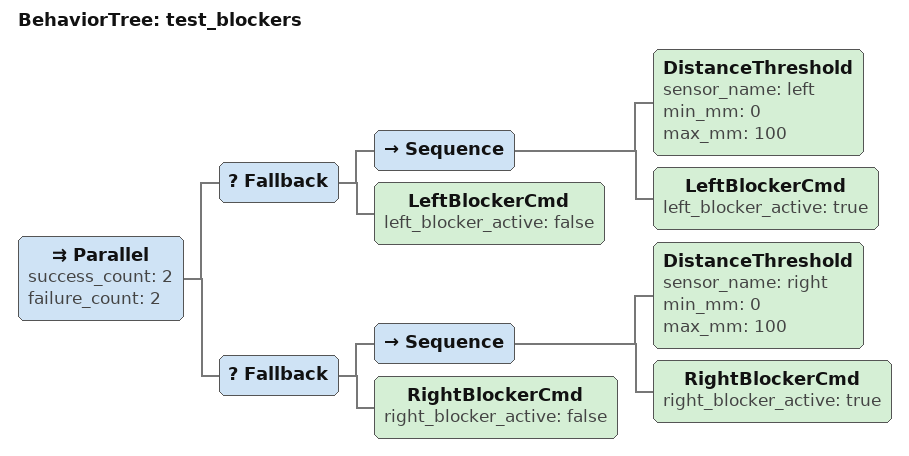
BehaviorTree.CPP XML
<?xml version="1.0" encoding="UTF-8"?>
<root BTCPP_format="4">
  <BehaviorTree ID="test_blockers">
    <Parallel success_count="2"
      failure_count="2">

      <!-- ===== LEFT: distance in [0, 100] mm -> extend left blocker ===== -->
      <Fallback>
        <Sequence>
          <DistanceThreshold sensor_name="left"
            min_mm="0"
            max_mm="100"/>
          <LeftBlockerCmd left_blocker_active="true"/>
        </Sequence>
        <LeftBlockerCmd left_blocker_active="false"/>
      </Fallback>

      <!-- ===== RIGHT: distance in [0, 100] mm -> extend right blocker ===== -->
      <Fallback>
        <Sequence>
          <DistanceThreshold sensor_name="right"
            min_mm="0"
            max_mm="100"/>
          <RightBlockerCmd right_blocker_active="true"/>
        </Sequence>
        <RightBlockerCmd right_blocker_active="false"/>
      </Fallback>

    </Parallel>
  </BehaviorTree>

</root>
